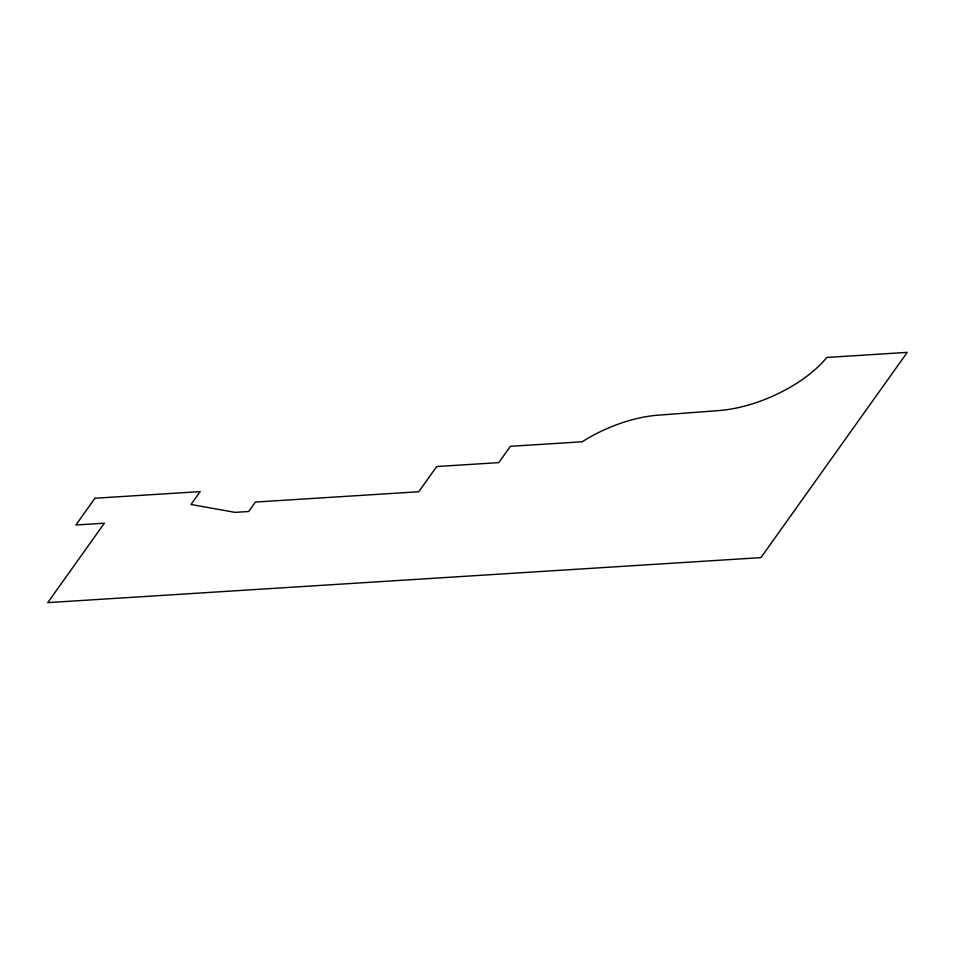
<?xml version="1.0" encoding="UTF-8"?>
<svg xmlns="http://www.w3.org/2000/svg" width="955" height="955" viewBox="0 0 955 955"><rect width="100%" height="100%" fill="white"/><g stroke="black" fill="none" stroke-linecap="round" stroke-linejoin="round"><path stroke-width="1.43" d="M94.963 498.247L75.887 524.999L104.37 523.209L47.75 602.629L760.944 557.613L907.25 352.371L826.767 357.457A89.4 41.698 -23.5 0 1 718.757 410.578L660.502 415.007A86.977 40.564 -23.5 0 0 582.204 441.783L510.4 446.307L498.761 462.626L436.686 466.541L418.72 491.753L255.415 502.055L248.682 511.51L235.061 512.369L191.024 504.479L200.204 491.598L94.963 498.247"/></g></svg>
